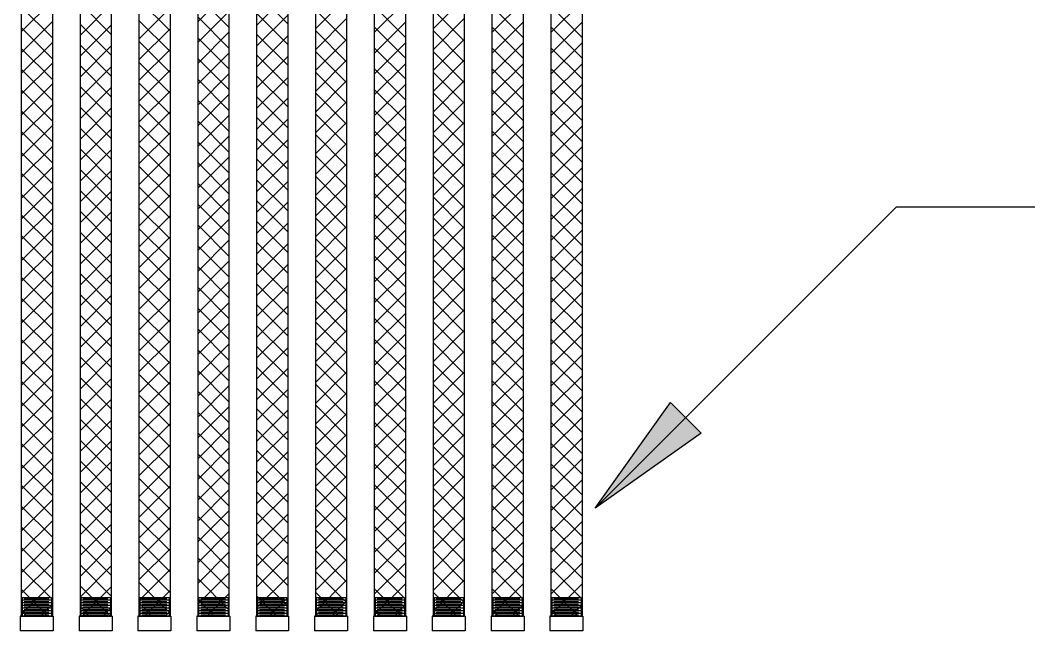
# Model space of a CAD drawing. Header units: inches. Extents: x 19 to 503, y 7 to 322.
# Drawn here: x 287.04 to 304.62, y 274.28 to 284.86 of the extents above; entities that cross this region are included whole.
import ezdxf

# ---------------------------------------------------------------- set-up
doc = ezdxf.new("R2010")
doc.units = ezdxf.units.IN
doc.header["$LTSCALE"] = 15
doc.header["$MEASUREMENT"] = 0
doc.layers.get('0').update_dxf_attribs({"lineweight": 25})
doc.layers.add('Brade', color=5, linetype='Continuous', lineweight=25, true_color=0x0000ff)
doc.layers.add('Hatch (ANSI)', color=7, linetype='Continuous', lineweight=18)
doc.layers.add('Sketch Geometry (ANSI)', color=7, linetype='Continuous', lineweight=25)

# ---------------------------------------------------------------- blocks, each defined once
blk = doc.blocks.new('UPPER HEAD ADN ELEMENT DETAIL')
at = {"layer": 'Hatch (ANSI)'}
for points in [[(0.40395, -0.41426), (0.3605, -0.47539), (0.41279, -0.4231)], [(0.41279, -0.4231), (0.3605, -0.47539), (0.42163, -0.43193)]]:
    blk.add_hatch(color=256, dxfattribs=at).paths.add_polyline_path(points)
at = {"layer": 'Brade', "lineweight": 25}
for p, q in [((0.02874, 0.00996), (0.02874, -0.5377)), ((0.04676, 0.00996), (0.04676, -0.5377)), ((0.06275, 0.00996), (0.06275, -0.5377)), ((0.08078, 0.00996), (0.08078, -0.5377)), ((0.09676, 0.00996), (0.09676, -0.5377)), ((0.11479, 0.00996), (0.11479, -0.5377)), ((0.13077, 0.00996), (0.13077, -0.5377)), ((0.1488, 0.00996), (0.1488, -0.5377)), ((0.16478, 0.00996), (0.16478, -0.5377)), ((0.18281, 0.00996), (0.18281, -0.5377)), ((0.1988, 0.00996), (0.1988, -0.5377)), ((0.21682, 0.00996), (0.21682, -0.5377)), ((0.23281, 0.00996), (0.23281, -0.5377)), ((0.25083, 0.00996), (0.25083, -0.5377)), ((0.26682, 0.00996), (0.26682, -0.5377)), ((0.28485, 0.00996), (0.28485, -0.5377)), ((0.30083, 0.00996), (0.30083, -0.5377)), ((0.31886, 0.00996), (0.31886, -0.5377)), ((0.33484, 0.00996), (0.33484, -0.5377)), ((0.35287, 0.00996), (0.35287, -0.5377)), ((0.02925, -0.52699), (0.02925, -0.5377)), ((0.02925, -0.52699), (0.04625, -0.52699)), ((0.02925, -0.52699), (0.02925, -0.5377)), ((0.02925, -0.52699), (0.04625, -0.52699)), ((0.04625, -0.52699), (0.04625, -0.5377)), ((0.04625, -0.52699), (0.04625, -0.5377)), ((0.06326, -0.52699), (0.06326, -0.5377)), ((0.06326, -0.52699), (0.08027, -0.52699)), ((0.06326, -0.52699), (0.06326, -0.5377)), ((0.06326, -0.52699), (0.08027, -0.52699)), ((0.08027, -0.52699), (0.08027, -0.5377)), ((0.08027, -0.52699), (0.08027, -0.5377)), ((0.09727, -0.52699), (0.09727, -0.5377)), ((0.09727, -0.52699), (0.11428, -0.52699)), ((0.09727, -0.52699), (0.09727, -0.5377)), ((0.09727, -0.52699), (0.11428, -0.52699)), ((0.11428, -0.52699), (0.11428, -0.5377)), ((0.11428, -0.52699), (0.11428, -0.5377)), ((0.13128, -0.52699), (0.14829, -0.52699)), ((0.13128, -0.52699), (0.13128, -0.5377)), ((0.13128, -0.52699), (0.14829, -0.52699)), ((0.13128, -0.52699), (0.13128, -0.5377)), ((0.14829, -0.52699), (0.14829, -0.5377)), ((0.14829, -0.52699), (0.14829, -0.5377)), ((0.16529, -0.52699), (0.1823, -0.52699)), ((0.16529, -0.52699), (0.16529, -0.5377)), ((0.16529, -0.52699), (0.1823, -0.52699)), ((0.16529, -0.52699), (0.16529, -0.5377)), ((0.1823, -0.52699), (0.1823, -0.5377)), ((0.1823, -0.52699), (0.1823, -0.5377)), ((0.19931, -0.52699), (0.21631, -0.52699)), ((0.19931, -0.52699), (0.19931, -0.5377)), ((0.19931, -0.52699), (0.21631, -0.52699)), ((0.19931, -0.52699), (0.19931, -0.5377)), ((0.21631, -0.52699), (0.21631, -0.5377)), ((0.21631, -0.52699), (0.21631, -0.5377)), ((0.23332, -0.52699), (0.25032, -0.52699)), ((0.23332, -0.52699), (0.23332, -0.5377)), ((0.23332, -0.52699), (0.25032, -0.52699)), ((0.23332, -0.52699), (0.23332, -0.5377)), ((0.25032, -0.52699), (0.25032, -0.5377)), ((0.25032, -0.52699), (0.25032, -0.5377)), ((0.26733, -0.52699), (0.28433, -0.52699)), ((0.26733, -0.52699), (0.26733, -0.5377)), ((0.26733, -0.52699), (0.28433, -0.52699)), ((0.26733, -0.52699), (0.26733, -0.5377)), ((0.28433, -0.52699), (0.28433, -0.5377)), ((0.28433, -0.52699), (0.28433, -0.5377)), ((0.30134, -0.52699), (0.31835, -0.52699)), ((0.30134, -0.52699), (0.30134, -0.5377)), ((0.30134, -0.52699), (0.31835, -0.52699)), ((0.30134, -0.52699), (0.30134, -0.5377)), ((0.31835, -0.52699), (0.31835, -0.5377)), ((0.31835, -0.52699), (0.31835, -0.5377)), ((0.33535, -0.52699), (0.35236, -0.52699)), ((0.33535, -0.52699), (0.33535, -0.5377)), ((0.33535, -0.52699), (0.35236, -0.52699)), ((0.33535, -0.52699), (0.33535, -0.5377)), ((0.35236, -0.52699), (0.35236, -0.5377)), ((0.35236, -0.52699), (0.35236, -0.5377)), ((0.04625, -0.52852), (0.02925, -0.52852)), ((0.04625, -0.52852), (0.02925, -0.52852)), ((0.04625, -0.53005), (0.02925, -0.53005)), ((0.04625, -0.53005), (0.02925, -0.53005)), ((0.04625, -0.53158), (0.02925, -0.53158)), ((0.04625, -0.53158), (0.02925, -0.53158)), ((0.04625, -0.53311), (0.02925, -0.53311)), ((0.04625, -0.53311), (0.02925, -0.53311)), ((0.03044, -0.52784), (0.0448, -0.52784)), ((0.03044, -0.52937), (0.0448, -0.52937)), ((0.03044, -0.5309), (0.0448, -0.5309)), ((0.03044, -0.53243), (0.0448, -0.53243)), ((0.08027, -0.52852), (0.06326, -0.52852)), ((0.08027, -0.52852), (0.06326, -0.52852)), ((0.08027, -0.53005), (0.06326, -0.53005)), ((0.08027, -0.53005), (0.06326, -0.53005)), ((0.08027, -0.53158), (0.06326, -0.53158)), ((0.08027, -0.53158), (0.06326, -0.53158)), ((0.08027, -0.53311), (0.06326, -0.53311)), ((0.08027, -0.53311), (0.06326, -0.53311)), ((0.06445, -0.52784), (0.07881, -0.52784)), ((0.06445, -0.52937), (0.07881, -0.52937)), ((0.06445, -0.5309), (0.07881, -0.5309)), ((0.06445, -0.53243), (0.07881, -0.53243)), ((0.11428, -0.52852), (0.09727, -0.52852)), ((0.11428, -0.52852), (0.09727, -0.52852)), ((0.11428, -0.53005), (0.09727, -0.53005)), ((0.11428, -0.53005), (0.09727, -0.53005)), ((0.11428, -0.53158), (0.09727, -0.53158)), ((0.11428, -0.53158), (0.09727, -0.53158)), ((0.11428, -0.53311), (0.09727, -0.53311)), ((0.11428, -0.53311), (0.09727, -0.53311)), ((0.09847, -0.52784), (0.11283, -0.52784)), ((0.09847, -0.52937), (0.11283, -0.52937)), ((0.09847, -0.5309), (0.11283, -0.5309)), ((0.09847, -0.53243), (0.11283, -0.53243)), ((0.14829, -0.52852), (0.13128, -0.52852)), ((0.14829, -0.52852), (0.13128, -0.52852)), ((0.14829, -0.53005), (0.13128, -0.53005)), ((0.14829, -0.53005), (0.13128, -0.53005)), ((0.14829, -0.53158), (0.13128, -0.53158)), ((0.14829, -0.53158), (0.13128, -0.53158)), ((0.14829, -0.53311), (0.13128, -0.53311)), ((0.14829, -0.53311), (0.13128, -0.53311)), ((0.13248, -0.52784), (0.14684, -0.52784)), ((0.13248, -0.52937), (0.14684, -0.52937)), ((0.13248, -0.5309), (0.14684, -0.5309)), ((0.13248, -0.53243), (0.14684, -0.53243)), ((0.1823, -0.52852), (0.16529, -0.52852)), ((0.1823, -0.52852), (0.16529, -0.52852)), ((0.1823, -0.53005), (0.16529, -0.53005)), ((0.1823, -0.53005), (0.16529, -0.53005)), ((0.1823, -0.53158), (0.16529, -0.53158)), ((0.1823, -0.53158), (0.16529, -0.53158)), ((0.1823, -0.53311), (0.16529, -0.53311)), ((0.1823, -0.53311), (0.16529, -0.53311)), ((0.16649, -0.52784), (0.18085, -0.52784)), ((0.16649, -0.52937), (0.18085, -0.52937)), ((0.16649, -0.5309), (0.18085, -0.5309)), ((0.16649, -0.53243), (0.18085, -0.53243)), ((0.21631, -0.52852), (0.19931, -0.52852)), ((0.21631, -0.52852), (0.19931, -0.52852)), ((0.21631, -0.53005), (0.19931, -0.53005)), ((0.21631, -0.53005), (0.19931, -0.53005)), ((0.21631, -0.53158), (0.19931, -0.53158)), ((0.21631, -0.53158), (0.19931, -0.53158)), ((0.21631, -0.53311), (0.19931, -0.53311)), ((0.21631, -0.53311), (0.19931, -0.53311)), ((0.2005, -0.52784), (0.21486, -0.52784)), ((0.2005, -0.52937), (0.21486, -0.52937)), ((0.2005, -0.5309), (0.21486, -0.5309)), ((0.2005, -0.53243), (0.21486, -0.53243)), ((0.25032, -0.52852), (0.23332, -0.52852)), ((0.25032, -0.52852), (0.23332, -0.52852)), ((0.25032, -0.53005), (0.23332, -0.53005)), ((0.25032, -0.53005), (0.23332, -0.53005)), ((0.25032, -0.53158), (0.23332, -0.53158)), ((0.25032, -0.53158), (0.23332, -0.53158)), ((0.25032, -0.53311), (0.23332, -0.53311)), ((0.25032, -0.53311), (0.23332, -0.53311)), ((0.23451, -0.52784), (0.24887, -0.52784)), ((0.23451, -0.52937), (0.24887, -0.52937)), ((0.23451, -0.5309), (0.24887, -0.5309)), ((0.23451, -0.53243), (0.24887, -0.53243)), ((0.28433, -0.52852), (0.26733, -0.52852)), ((0.28433, -0.52852), (0.26733, -0.52852)), ((0.28433, -0.53005), (0.26733, -0.53005)), ((0.28433, -0.53005), (0.26733, -0.53005)), ((0.28433, -0.53158), (0.26733, -0.53158)), ((0.28433, -0.53158), (0.26733, -0.53158)), ((0.28433, -0.53311), (0.26733, -0.53311)), ((0.28433, -0.53311), (0.26733, -0.53311)), ((0.26852, -0.52784), (0.28288, -0.52784)), ((0.26852, -0.52937), (0.28288, -0.52937)), ((0.26852, -0.5309), (0.28288, -0.5309)), ((0.26852, -0.53243), (0.28288, -0.53243)), ((0.31835, -0.52852), (0.30134, -0.52852)), ((0.31835, -0.52852), (0.30134, -0.52852)), ((0.31835, -0.53005), (0.30134, -0.53005)), ((0.31835, -0.53005), (0.30134, -0.53005)), ((0.31835, -0.53158), (0.30134, -0.53158)), ((0.31835, -0.53158), (0.30134, -0.53158)), ((0.31835, -0.53311), (0.30134, -0.53311)), ((0.31835, -0.53311), (0.30134, -0.53311)), ((0.30254, -0.52784), (0.31689, -0.52784)), ((0.30254, -0.52937), (0.31689, -0.52937)), ((0.30254, -0.5309), (0.31689, -0.5309)), ((0.30254, -0.53243), (0.31689, -0.53243)), ((0.35236, -0.52852), (0.33535, -0.52852)), ((0.35236, -0.52852), (0.33535, -0.52852)), ((0.35236, -0.53005), (0.33535, -0.53005)), ((0.35236, -0.53005), (0.33535, -0.53005)), ((0.35236, -0.53158), (0.33535, -0.53158)), ((0.35236, -0.53158), (0.33535, -0.53158)), ((0.35236, -0.53311), (0.33535, -0.53311)), ((0.35236, -0.53311), (0.33535, -0.53311)), ((0.33655, -0.52784), (0.35091, -0.52784)), ((0.33655, -0.52937), (0.35091, -0.52937)), ((0.33655, -0.5309), (0.35091, -0.5309)), ((0.33655, -0.53243), (0.35091, -0.53243)), ((0.04727, -0.5377), (0.02823, -0.5377)), ((0.02823, -0.5377), (0.02823, -0.54621)), ((0.02874, -0.5377), (0.04676, -0.5377)), ((0.04625, -0.53464), (0.02925, -0.53464)), ((0.04625, -0.53464), (0.02925, -0.53464)), ((0.04625, -0.53617), (0.02925, -0.53617)), ((0.04625, -0.53617), (0.02925, -0.53617)), ((0.04625, -0.5377), (0.02925, -0.5377)), ((0.03044, -0.53396), (0.0448, -0.53396)), ((0.03044, -0.53549), (0.0448, -0.53549)), ((0.03044, -0.53702), (0.0448, -0.53702)), ((0.04727, -0.5377), (0.04727, -0.54621)), ((0.08129, -0.5377), (0.06224, -0.5377)), ((0.06224, -0.5377), (0.06224, -0.54621)), ((0.06275, -0.5377), (0.08078, -0.5377)), ((0.08027, -0.53464), (0.06326, -0.53464)), ((0.08027, -0.53464), (0.06326, -0.53464)), ((0.08027, -0.53617), (0.06326, -0.53617)), ((0.08027, -0.53617), (0.06326, -0.53617)), ((0.08027, -0.5377), (0.06326, -0.5377)), ((0.06445, -0.53396), (0.07881, -0.53396)), ((0.06445, -0.53549), (0.07881, -0.53549)), ((0.06445, -0.53702), (0.07881, -0.53702)), ((0.08129, -0.5377), (0.08129, -0.54621)), ((0.1153, -0.5377), (0.09625, -0.5377)), ((0.09625, -0.5377), (0.09625, -0.54621)), ((0.09676, -0.5377), (0.11479, -0.5377)), ((0.11428, -0.53464), (0.09727, -0.53464)), ((0.11428, -0.53464), (0.09727, -0.53464)), ((0.11428, -0.53617), (0.09727, -0.53617)), ((0.11428, -0.53617), (0.09727, -0.53617)), ((0.11428, -0.5377), (0.09727, -0.5377)), ((0.09847, -0.53396), (0.11283, -0.53396)), ((0.09847, -0.53549), (0.11283, -0.53549)), ((0.09847, -0.53702), (0.11283, -0.53702)), ((0.1153, -0.5377), (0.1153, -0.54621)), ((0.13026, -0.5377), (0.13026, -0.54621)), ((0.14931, -0.5377), (0.13026, -0.5377)), ((0.13077, -0.5377), (0.1488, -0.5377)), ((0.14829, -0.53464), (0.13128, -0.53464)), ((0.14829, -0.53464), (0.13128, -0.53464)), ((0.14829, -0.53617), (0.13128, -0.53617)), ((0.14829, -0.53617), (0.13128, -0.53617)), ((0.14829, -0.5377), (0.13128, -0.5377)), ((0.13248, -0.53396), (0.14684, -0.53396)), ((0.13248, -0.53549), (0.14684, -0.53549)), ((0.13248, -0.53702), (0.14684, -0.53702)), ((0.14931, -0.5377), (0.14931, -0.54621)), ((0.16427, -0.5377), (0.16427, -0.54621)), ((0.18332, -0.5377), (0.16427, -0.5377)), ((0.16478, -0.5377), (0.18281, -0.5377)), ((0.1823, -0.53464), (0.16529, -0.53464)), ((0.1823, -0.53464), (0.16529, -0.53464)), ((0.1823, -0.53617), (0.16529, -0.53617)), ((0.1823, -0.53617), (0.16529, -0.53617)), ((0.1823, -0.5377), (0.16529, -0.5377)), ((0.16649, -0.53396), (0.18085, -0.53396)), ((0.16649, -0.53549), (0.18085, -0.53549)), ((0.16649, -0.53702), (0.18085, -0.53702)), ((0.18332, -0.5377), (0.18332, -0.54621)), ((0.19829, -0.5377), (0.19829, -0.54621)), ((0.21733, -0.5377), (0.19829, -0.5377)), ((0.1988, -0.5377), (0.21682, -0.5377)), ((0.21631, -0.53464), (0.19931, -0.53464)), ((0.21631, -0.53464), (0.19931, -0.53464)), ((0.21631, -0.53617), (0.19931, -0.53617)), ((0.21631, -0.53617), (0.19931, -0.53617)), ((0.21631, -0.5377), (0.19931, -0.5377)), ((0.2005, -0.53396), (0.21486, -0.53396)), ((0.2005, -0.53549), (0.21486, -0.53549)), ((0.2005, -0.53702), (0.21486, -0.53702)), ((0.21733, -0.5377), (0.21733, -0.54621)), ((0.2323, -0.5377), (0.2323, -0.54621)), ((0.25134, -0.5377), (0.2323, -0.5377)), ((0.23281, -0.5377), (0.25083, -0.5377)), ((0.25032, -0.53464), (0.23332, -0.53464)), ((0.25032, -0.53464), (0.23332, -0.53464)), ((0.25032, -0.53617), (0.23332, -0.53617)), ((0.25032, -0.53617), (0.23332, -0.53617)), ((0.25032, -0.5377), (0.23332, -0.5377)), ((0.23451, -0.53396), (0.24887, -0.53396)), ((0.23451, -0.53549), (0.24887, -0.53549)), ((0.23451, -0.53702), (0.24887, -0.53702)), ((0.25134, -0.5377), (0.25134, -0.54621)), ((0.26631, -0.5377), (0.26631, -0.54621)), ((0.28536, -0.5377), (0.26631, -0.5377)), ((0.26682, -0.5377), (0.28485, -0.5377)), ((0.28433, -0.53464), (0.26733, -0.53464)), ((0.28433, -0.53464), (0.26733, -0.53464)), ((0.28433, -0.53617), (0.26733, -0.53617)), ((0.28433, -0.53617), (0.26733, -0.53617)), ((0.28433, -0.5377), (0.26733, -0.5377)), ((0.26852, -0.53396), (0.28288, -0.53396)), ((0.26852, -0.53549), (0.28288, -0.53549)), ((0.26852, -0.53702), (0.28288, -0.53702)), ((0.28536, -0.5377), (0.28536, -0.54621)), ((0.30032, -0.5377), (0.30032, -0.54621)), ((0.31937, -0.5377), (0.30032, -0.5377)), ((0.30083, -0.5377), (0.31886, -0.5377)), ((0.31835, -0.53464), (0.30134, -0.53464)), ((0.31835, -0.53464), (0.30134, -0.53464)), ((0.31835, -0.53617), (0.30134, -0.53617)), ((0.31835, -0.53617), (0.30134, -0.53617)), ((0.31835, -0.5377), (0.30134, -0.5377)), ((0.30254, -0.53396), (0.31689, -0.53396)), ((0.30254, -0.53549), (0.31689, -0.53549)), ((0.30254, -0.53702), (0.31689, -0.53702)), ((0.31937, -0.5377), (0.31937, -0.54621)), ((0.33433, -0.5377), (0.33433, -0.54621)), ((0.35338, -0.5377), (0.33433, -0.5377)), ((0.33484, -0.5377), (0.35287, -0.5377)), ((0.35236, -0.53464), (0.33535, -0.53464)), ((0.35236, -0.53464), (0.33535, -0.53464)), ((0.35236, -0.53617), (0.33535, -0.53617)), ((0.35236, -0.53617), (0.33535, -0.53617)), ((0.35236, -0.5377), (0.33535, -0.5377)), ((0.33655, -0.53396), (0.35091, -0.53396)), ((0.33655, -0.53549), (0.35091, -0.53549)), ((0.33655, -0.53702), (0.35091, -0.53702)), ((0.35338, -0.5377), (0.35338, -0.54621)), ((0.04727, -0.54621), (0.02823, -0.54621)), ((0.08129, -0.54621), (0.06224, -0.54621)), ((0.1153, -0.54621), (0.09625, -0.54621)), ((0.14931, -0.54621), (0.13026, -0.54621)), ((0.18332, -0.54621), (0.16427, -0.54621)), ((0.21733, -0.54621), (0.19829, -0.54621)), ((0.25134, -0.54621), (0.2323, -0.54621)), ((0.28536, -0.54621), (0.26631, -0.54621)), ((0.31937, -0.54621), (0.30032, -0.54621)), ((0.35338, -0.54621), (0.33433, -0.54621))]:
    blk.add_line(p, q, dxfattribs=at)
at = {"layer": 'Brade', "color": 5, "linetype": 'Continuous', "lineweight": 25, "true_color": 0x0000ff}
for p, q in [((0.11479, -0.19943), (0.09676, -0.18141)), ((0.1488, -0.17621), (0.13077, -0.19423)), ((0.1488, -0.19737), (0.13077, -0.17934)), ((0.18281, -0.19531), (0.16478, -0.17728)), ((0.18281, -0.17827), (0.16478, -0.1963)), ((0.21682, -0.18033), (0.1988, -0.19836)), ((0.28485, -0.18033), (0.26682, -0.19836)), ((0.04676, -0.18204), (0.02874, -0.20007)), ((0.04676, -0.20356), (0.02874, -0.18553)), ((0.08078, -0.2015), (0.06275, -0.18347)), ((0.08078, -0.18411), (0.06275, -0.20213)), ((0.11479, -0.18617), (0.09676, -0.20419)), ((0.21682, -0.20527), (0.1988, -0.18724)), ((0.25083, -0.1824), (0.23281, -0.20042)), ((0.25083, -0.2032), (0.23281, -0.18518)), ((0.28485, -0.20527), (0.26682, -0.18724)), ((0.31886, -0.1824), (0.30083, -0.20042)), ((0.31886, -0.2032), (0.30083, -0.18518)), ((0.35287, -0.1824), (0.33484, -0.20042)), ((0.35287, -0.2032), (0.33484, -0.18518)), ((0.11479, -0.21146), (0.09676, -0.19343)), ((0.1488, -0.18823), (0.13077, -0.20626)), ((0.1488, -0.20939), (0.13077, -0.19137)), ((0.18281, -0.20733), (0.16478, -0.1893)), ((0.18281, -0.1903), (0.16478, -0.20832)), ((0.21682, -0.19236), (0.1988, -0.21038)), ((0.28485, -0.19236), (0.26682, -0.21038)), ((0.04676, -0.19407), (0.02874, -0.21209)), ((0.04676, -0.21558), (0.02874, -0.19756)), ((0.08078, -0.21352), (0.06275, -0.19549)), ((0.08078, -0.19613), (0.06275, -0.21416)), ((0.11479, -0.19819), (0.09676, -0.21622)), ((0.21682, -0.21729), (0.1988, -0.19927)), ((0.25083, -0.19442), (0.23281, -0.21245)), ((0.25083, -0.21523), (0.23281, -0.1972)), ((0.28485, -0.21729), (0.26682, -0.19927)), ((0.31886, -0.19442), (0.30083, -0.21245)), ((0.31886, -0.21523), (0.30083, -0.1972)), ((0.35287, -0.19442), (0.33484, -0.21245)), ((0.35287, -0.21523), (0.33484, -0.1972)), ((0.1488, -0.20026), (0.13077, -0.21828)), ((0.1488, -0.22142), (0.13077, -0.20339)), ((0.18281, -0.21936), (0.16478, -0.20133)), ((0.18281, -0.20232), (0.16478, -0.22035)), ((0.21682, -0.20438), (0.1988, -0.22241)), ((0.28485, -0.20438), (0.26682, -0.22241)), ((0.04676, -0.20609), (0.02874, -0.22412)), ((0.04676, -0.22761), (0.02874, -0.20958)), ((0.08078, -0.22555), (0.06275, -0.20752)), ((0.08078, -0.20816), (0.06275, -0.22618)), ((0.11479, -0.22348), (0.09676, -0.20546)), ((0.11479, -0.21022), (0.09676, -0.22824)), ((0.25083, -0.20645), (0.23281, -0.22447)), ((0.25083, -0.22725), (0.23281, -0.20923)), ((0.31886, -0.20645), (0.30083, -0.22447)), ((0.31886, -0.22725), (0.30083, -0.20923)), ((0.35287, -0.20645), (0.33484, -0.22447)), ((0.35287, -0.22725), (0.33484, -0.20923)), ((0.1488, -0.21228), (0.13077, -0.23031)), ((0.1488, -0.23344), (0.13077, -0.21542)), ((0.18281, -0.23138), (0.16478, -0.21335)), ((0.18281, -0.21434), (0.16478, -0.23237)), ((0.21682, -0.22932), (0.1988, -0.21129)), ((0.21682, -0.21641), (0.1988, -0.23443)), ((0.28485, -0.22932), (0.26682, -0.21129)), ((0.28485, -0.21641), (0.26682, -0.23443)), ((0.04676, -0.21812), (0.02874, -0.23614)), ((0.04676, -0.23963), (0.02874, -0.22161)), ((0.08078, -0.23757), (0.06275, -0.21954)), ((0.08078, -0.22018), (0.06275, -0.23821)), ((0.11479, -0.23551), (0.09676, -0.21748)), ((0.11479, -0.22224), (0.09676, -0.24027)), ((0.25083, -0.21847), (0.23281, -0.2365)), ((0.25083, -0.23928), (0.23281, -0.22125)), ((0.31886, -0.21847), (0.30083, -0.2365)), ((0.31886, -0.23928), (0.30083, -0.22125)), ((0.35287, -0.21847), (0.33484, -0.2365)), ((0.35287, -0.23928), (0.33484, -0.22125)), ((0.1488, -0.22431), (0.13077, -0.24233)), ((0.1488, -0.24547), (0.13077, -0.22744)), ((0.18281, -0.24341), (0.16478, -0.22538)), ((0.18281, -0.22637), (0.16478, -0.2444)), ((0.21682, -0.24134), (0.1988, -0.22332)), ((0.21682, -0.22843), (0.1988, -0.24646)), ((0.28485, -0.24134), (0.26682, -0.22332)), ((0.28485, -0.22843), (0.26682, -0.24646)), ((0.04676, -0.23014), (0.02874, -0.24817)), ((0.04676, -0.25166), (0.02874, -0.23363)), ((0.08078, -0.2496), (0.06275, -0.23157)), ((0.08078, -0.23221), (0.06275, -0.25023)), ((0.11479, -0.24753), (0.09676, -0.22951)), ((0.11479, -0.23427), (0.09676, -0.25229)), ((0.25083, -0.2305), (0.23281, -0.24852)), ((0.25083, -0.2513), (0.23281, -0.23328)), ((0.31886, -0.2305), (0.30083, -0.24852)), ((0.31886, -0.2513), (0.30083, -0.23328)), ((0.35287, -0.2305), (0.33484, -0.24852)), ((0.35287, -0.2513), (0.33484, -0.23328)), ((0.1488, -0.23633), (0.13077, -0.25436)), ((0.1488, -0.25749), (0.13077, -0.23947)), ((0.18281, -0.25543), (0.16478, -0.2374)), ((0.18281, -0.23839), (0.16478, -0.25642)), ((0.21682, -0.25337), (0.1988, -0.23534)), ((0.28485, -0.25337), (0.26682, -0.23534)), ((0.04676, -0.24217), (0.02874, -0.26019)), ((0.04676, -0.26368), (0.02874, -0.24566)), ((0.08078, -0.26162), (0.06275, -0.24359)), ((0.08078, -0.24423), (0.06275, -0.26226)), ((0.11479, -0.25956), (0.09676, -0.24153)), ((0.21682, -0.24046), (0.1988, -0.25848)), ((0.25083, -0.24252), (0.23281, -0.26055)), ((0.25083, -0.26333), (0.23281, -0.2453)), ((0.28485, -0.24046), (0.26682, -0.25848)), ((0.31886, -0.24252), (0.30083, -0.26055)), ((0.31886, -0.26333), (0.30083, -0.2453)), ((0.35287, -0.24252), (0.33484, -0.26055)), ((0.35287, -0.26333), (0.33484, -0.2453)), ((0.11479, -0.24629), (0.09676, -0.26432)), ((0.1488, -0.24836), (0.13077, -0.26638)), ((0.1488, -0.26952), (0.13077, -0.25149)), ((0.18281, -0.26746), (0.16478, -0.24943)), ((0.18281, -0.25042), (0.16478, -0.26845)), ((0.21682, -0.26539), (0.1988, -0.24737)), ((0.28485, -0.26539), (0.26682, -0.24737)), ((0.04676, -0.25419), (0.02874, -0.27222)), ((0.04676, -0.27571), (0.02874, -0.25768)), ((0.08078, -0.27365), (0.06275, -0.25562)), ((0.08078, -0.25626), (0.06275, -0.27428)), ((0.11479, -0.27158), (0.09676, -0.25356)), ((0.21682, -0.25248), (0.1988, -0.27051)), ((0.25083, -0.25455), (0.23281, -0.27257)), ((0.25083, -0.27535), (0.23281, -0.25733)), ((0.28485, -0.25248), (0.26682, -0.27051)), ((0.31886, -0.25455), (0.30083, -0.27257)), ((0.31886, -0.27535), (0.30083, -0.25733)), ((0.35287, -0.25455), (0.33484, -0.27257)), ((0.35287, -0.27535), (0.33484, -0.25733)), ((0.11479, -0.25832), (0.09676, -0.27634)), ((0.1488, -0.26038), (0.13077, -0.27841)), ((0.1488, -0.28154), (0.13077, -0.26352)), ((0.18281, -0.27948), (0.16478, -0.26145)), ((0.18281, -0.26244), (0.16478, -0.28047)), ((0.21682, -0.27742), (0.1988, -0.25939)), ((0.28485, -0.27742), (0.26682, -0.25939)), ((0.04676, -0.26622), (0.02874, -0.28424)), ((0.08078, -0.28567), (0.06275, -0.26764)), ((0.08078, -0.26828), (0.06275, -0.28631)), ((0.11479, -0.28361), (0.09676, -0.26558)), ((0.21682, -0.26451), (0.1988, -0.28253)), ((0.25083, -0.26657), (0.23281, -0.2846)), ((0.25083, -0.28738), (0.23281, -0.26935)), ((0.28485, -0.26451), (0.26682, -0.28253)), ((0.31886, -0.26657), (0.30083, -0.2846)), ((0.31886, -0.28738), (0.30083, -0.26935)), ((0.35287, -0.26657), (0.33484, -0.2846)), ((0.35287, -0.28738), (0.33484, -0.26935)), ((0.04676, -0.28773), (0.02874, -0.26971)), ((0.11479, -0.27034), (0.09676, -0.28837)), ((0.1488, -0.27241), (0.13077, -0.29043)), ((0.18281, -0.29151), (0.16478, -0.27348)), ((0.18281, -0.27447), (0.16478, -0.2925)), ((0.21682, -0.28944), (0.1988, -0.27142)), ((0.28485, -0.28944), (0.26682, -0.27142)), ((0.04676, -0.27824), (0.02874, -0.29627)), ((0.08078, -0.2977), (0.06275, -0.27967)), ((0.08078, -0.2803), (0.06275, -0.29833)), ((0.11479, -0.29563), (0.09676, -0.27761)), ((0.1488, -0.29357), (0.13077, -0.27554)), ((0.21682, -0.27653), (0.1988, -0.29456)), ((0.25083, -0.2786), (0.23281, -0.29662)), ((0.25083, -0.2994), (0.23281, -0.28138)), ((0.28485, -0.27653), (0.26682, -0.29456)), ((0.31886, -0.2786), (0.30083, -0.29662)), ((0.31886, -0.2994), (0.30083, -0.28138)), ((0.35287, -0.2786), (0.33484, -0.29662)), ((0.35287, -0.2994), (0.33484, -0.28138)), ((0.04676, -0.29976), (0.02874, -0.28173)), ((0.11479, -0.28237), (0.09676, -0.30039)), ((0.1488, -0.28443), (0.13077, -0.30246)), ((0.18281, -0.30353), (0.16478, -0.2855)), ((0.18281, -0.28649), (0.16478, -0.30452)), ((0.21682, -0.30147), (0.1988, -0.28344)), ((0.28485, -0.30147), (0.26682, -0.28344)), ((0.04676, -0.29027), (0.02874, -0.30829)), ((0.08078, -0.30972), (0.06275, -0.29169)), ((0.08078, -0.29233), (0.06275, -0.31036)), ((0.11479, -0.30766), (0.09676, -0.28963)), ((0.1488, -0.30559), (0.13077, -0.28757)), ((0.21682, -0.28856), (0.1988, -0.30658)), ((0.25083, -0.29062), (0.23281, -0.30865)), ((0.28485, -0.28856), (0.26682, -0.30658)), ((0.31886, -0.29062), (0.30083, -0.30865)), ((0.35287, -0.29062), (0.33484, -0.30865)), ((0.04676, -0.31178), (0.02874, -0.29376)), ((0.11479, -0.29439), (0.09676, -0.31242)), ((0.1488, -0.29646), (0.13077, -0.31448)), ((0.18281, -0.31556), (0.16478, -0.29753)), ((0.18281, -0.29852), (0.16478, -0.31655)), ((0.21682, -0.31349), (0.1988, -0.29547)), ((0.25083, -0.31143), (0.23281, -0.2934)), ((0.28485, -0.31349), (0.26682, -0.29547)), ((0.31886, -0.31143), (0.30083, -0.2934)), ((0.35287, -0.31143), (0.33484, -0.2934)), ((0.04676, -0.30229), (0.02874, -0.32032)), ((0.08078, -0.32174), (0.06275, -0.30372)), ((0.08078, -0.30435), (0.06275, -0.32238)), ((0.11479, -0.31968), (0.09676, -0.30166)), ((0.1488, -0.31762), (0.13077, -0.29959)), ((0.21682, -0.30058), (0.1988, -0.31861)), ((0.25083, -0.30265), (0.23281, -0.32067)), ((0.28485, -0.30058), (0.26682, -0.31861)), ((0.31886, -0.30265), (0.30083, -0.32067)), ((0.35287, -0.30265), (0.33484, -0.32067)), ((0.04676, -0.32381), (0.02874, -0.30578)), ((0.11479, -0.30642), (0.09676, -0.32444)), ((0.1488, -0.30848), (0.13077, -0.32651)), ((0.18281, -0.32758), (0.16478, -0.30955)), ((0.18281, -0.31054), (0.16478, -0.32857)), ((0.21682, -0.32552), (0.1988, -0.30749)), ((0.25083, -0.32345), (0.23281, -0.30543)), ((0.28485, -0.32552), (0.26682, -0.30749)), ((0.31886, -0.32345), (0.30083, -0.30543)), ((0.35287, -0.32345), (0.33484, -0.30543)), ((0.04676, -0.31432), (0.02874, -0.33234)), ((0.08078, -0.33377), (0.06275, -0.31574)), ((0.08078, -0.31638), (0.06275, -0.33441)), ((0.11479, -0.33171), (0.09676, -0.31368)), ((0.1488, -0.32964), (0.13077, -0.31162)), ((0.21682, -0.31261), (0.1988, -0.33063)), ((0.25083, -0.31467), (0.23281, -0.3327)), ((0.28485, -0.31261), (0.26682, -0.33063)), ((0.31886, -0.31467), (0.30083, -0.3327)), ((0.35287, -0.31467), (0.33484, -0.3327)), ((0.04676, -0.33583), (0.02874, -0.31781)), ((0.11479, -0.31844), (0.09676, -0.33647)), ((0.1488, -0.32051), (0.13077, -0.33853)), ((0.18281, -0.33961), (0.16478, -0.32158)), ((0.21682, -0.33754), (0.1988, -0.31952)), ((0.25083, -0.33548), (0.23281, -0.31745)), ((0.28485, -0.33754), (0.26682, -0.31952)), ((0.31886, -0.33548), (0.30083, -0.31745)), ((0.35287, -0.33548), (0.33484, -0.31745)), ((0.04676, -0.32634), (0.02874, -0.34437)), ((0.08078, -0.34579), (0.06275, -0.32777)), ((0.11479, -0.34373), (0.09676, -0.32571)), ((0.1488, -0.34167), (0.13077, -0.32364)), ((0.18281, -0.32257), (0.16478, -0.3406)), ((0.21682, -0.32463), (0.1988, -0.34266)), ((0.25083, -0.3267), (0.23281, -0.34472)), ((0.28485, -0.32463), (0.26682, -0.34266)), ((0.31886, -0.3267), (0.30083, -0.34472)), ((0.35287, -0.3267), (0.33484, -0.34472)), ((0.04676, -0.34786), (0.02874, -0.32983)), ((0.08078, -0.3284), (0.06275, -0.34643)), ((0.11479, -0.33047), (0.09676, -0.34849)), ((0.1488, -0.33253), (0.13077, -0.35056)), ((0.18281, -0.35163), (0.16478, -0.3336)), ((0.21682, -0.34957), (0.1988, -0.33154)), ((0.25083, -0.3475), (0.23281, -0.32948)), ((0.28485, -0.34957), (0.26682, -0.33154)), ((0.31886, -0.3475), (0.30083, -0.32948)), ((0.35287, -0.3475), (0.33484, -0.32948)), ((0.04676, -0.33837), (0.02874, -0.35639)), ((0.08078, -0.35782), (0.06275, -0.33979)), ((0.11479, -0.35576), (0.09676, -0.33773)), ((0.1488, -0.35369), (0.13077, -0.33567)), ((0.18281, -0.33459), (0.16478, -0.35262)), ((0.21682, -0.33666), (0.1988, -0.35468)), ((0.25083, -0.33872), (0.23281, -0.35675)), ((0.28485, -0.33666), (0.26682, -0.35468)), ((0.31886, -0.33872), (0.30083, -0.35675)), ((0.35287, -0.33872), (0.33484, -0.35675)), ((0.04676, -0.35988), (0.02874, -0.34186)), ((0.08078, -0.34043), (0.06275, -0.35846)), ((0.11479, -0.34249), (0.09676, -0.36052)), ((0.1488, -0.34456), (0.13077, -0.36258)), ((0.18281, -0.36366), (0.16478, -0.34563)), ((0.21682, -0.36159), (0.1988, -0.34357)), ((0.25083, -0.35953), (0.23281, -0.3415)), ((0.28485, -0.36159), (0.26682, -0.34357)), ((0.31886, -0.35953), (0.30083, -0.3415)), ((0.35287, -0.35953), (0.33484, -0.3415)), ((0.04676, -0.35039), (0.02874, -0.36842)), ((0.11479, -0.36778), (0.09676, -0.34976)), ((0.1488, -0.36572), (0.13077, -0.34769)), ((0.18281, -0.34662), (0.16478, -0.36465)), ((0.21682, -0.34868), (0.1988, -0.36671)), ((0.25083, -0.35075), (0.23281, -0.36877)), ((0.28485, -0.34868), (0.26682, -0.36671)), ((0.31886, -0.35075), (0.30083, -0.36877)), ((0.35287, -0.35075), (0.33484, -0.36877)), ((0.04676, -0.37191), (0.02874, -0.35388)), ((0.08078, -0.36984), (0.06275, -0.35182)), ((0.08078, -0.35245), (0.06275, -0.37048)), ((0.11479, -0.35452), (0.09676, -0.37254)), ((0.1488, -0.35658), (0.13077, -0.37461)), ((0.21682, -0.37362), (0.1988, -0.35559)), ((0.25083, -0.37155), (0.23281, -0.35353)), ((0.28485, -0.37362), (0.26682, -0.35559)), ((0.31886, -0.37155), (0.30083, -0.35353)), ((0.35287, -0.37155), (0.33484, -0.35353)), ((0.04676, -0.36242), (0.02874, -0.38044)), ((0.11479, -0.37981), (0.09676, -0.36178)), ((0.1488, -0.37774), (0.13077, -0.35972)), ((0.18281, -0.37568), (0.16478, -0.35765)), ((0.18281, -0.35864), (0.16478, -0.37667)), ((0.21682, -0.36071), (0.1988, -0.37873)), ((0.25083, -0.36277), (0.23281, -0.3808)), ((0.28485, -0.36071), (0.26682, -0.37873)), ((0.31886, -0.36277), (0.30083, -0.3808)), ((0.35287, -0.36277), (0.33484, -0.3808)), ((0.04676, -0.38393), (0.02874, -0.36591)), ((0.08078, -0.38187), (0.06275, -0.36384)), ((0.08078, -0.36448), (0.06275, -0.38251)), ((0.11479, -0.36654), (0.09676, -0.38457)), ((0.1488, -0.36861), (0.13077, -0.38663)), ((0.21682, -0.38564), (0.1988, -0.36762)), ((0.25083, -0.38358), (0.23281, -0.36555)), ((0.28485, -0.38564), (0.26682, -0.36762)), ((0.31886, -0.38358), (0.30083, -0.36555)), ((0.35287, -0.38358), (0.33484, -0.36555)), ((0.04676, -0.37444), (0.02874, -0.39247)), ((0.11479, -0.39183), (0.09676, -0.37381)), ((0.1488, -0.38977), (0.13077, -0.37174)), ((0.18281, -0.38771), (0.16478, -0.36968)), ((0.18281, -0.37067), (0.16478, -0.3887)), ((0.21682, -0.37273), (0.1988, -0.39076)), ((0.25083, -0.3748), (0.23281, -0.39282)), ((0.28485, -0.37273), (0.26682, -0.39076)), ((0.31886, -0.3748), (0.30083, -0.39282)), ((0.35287, -0.3748), (0.33484, -0.39282)), ((0.04676, -0.39596), (0.02874, -0.37793)), ((0.08078, -0.39389), (0.06275, -0.37587)), ((0.08078, -0.3765), (0.06275, -0.39453)), ((0.11479, -0.37857), (0.09676, -0.39659)), ((0.1488, -0.38063), (0.13077, -0.39866)), ((0.21682, -0.39767), (0.1988, -0.37964)), ((0.25083, -0.3956), (0.23281, -0.37758)), ((0.28485, -0.39767), (0.26682, -0.37964)), ((0.31886, -0.3956), (0.30083, -0.37758)), ((0.35287, -0.3956), (0.33484, -0.37758)), ((0.04676, -0.38647), (0.02874, -0.40449)), ((0.11479, -0.40386), (0.09676, -0.38583)), ((0.1488, -0.40179), (0.13077, -0.38377)), ((0.18281, -0.39973), (0.16478, -0.3817)), ((0.18281, -0.38269), (0.16478, -0.40072)), ((0.21682, -0.38476), (0.1988, -0.40278)), ((0.25083, -0.38682), (0.23281, -0.40485)), ((0.28485, -0.38476), (0.26682, -0.40278)), ((0.31886, -0.38682), (0.30083, -0.40485)), ((0.35287, -0.38682), (0.33484, -0.40485)), ((0.04676, -0.40798), (0.02874, -0.38996)), ((0.08078, -0.40592), (0.06275, -0.38789)), ((0.08078, -0.38853), (0.06275, -0.40656)), ((0.11479, -0.39059), (0.09676, -0.40862)), ((0.1488, -0.39266), (0.13077, -0.41068)), ((0.21682, -0.40969), (0.1988, -0.39167)), ((0.25083, -0.40763), (0.23281, -0.3896)), ((0.28485, -0.40969), (0.26682, -0.39167)), ((0.31886, -0.40763), (0.30083, -0.3896)), ((0.35287, -0.40763), (0.33484, -0.3896)), ((0.04676, -0.39849), (0.02874, -0.41652)), ((0.11479, -0.41588), (0.09676, -0.39786)), ((0.1488, -0.41382), (0.13077, -0.39579)), ((0.18281, -0.41175), (0.16478, -0.39373)), ((0.18281, -0.39472), (0.16478, -0.41274)), ((0.21682, -0.39678), (0.1988, -0.41481)), ((0.28485, -0.39678), (0.26682, -0.41481)), ((0.04676, -0.42001), (0.02874, -0.40198)), ((0.08078, -0.41794), (0.06275, -0.39992)), ((0.08078, -0.40055), (0.06275, -0.41858)), ((0.11479, -0.40262), (0.09676, -0.42064)), ((0.21682, -0.42172), (0.1988, -0.40369)), ((0.25083, -0.39885), (0.23281, -0.41687)), ((0.25083, -0.41965), (0.23281, -0.40163)), ((0.28485, -0.42172), (0.26682, -0.40369)), ((0.31886, -0.39885), (0.30083, -0.41687)), ((0.31886, -0.41965), (0.30083, -0.40163)), ((0.35287, -0.39885), (0.33484, -0.41687)), ((0.35287, -0.41965), (0.33484, -0.40163)), ((0.11479, -0.42791), (0.09676, -0.40988)), ((0.1488, -0.40468), (0.13077, -0.42271)), ((0.1488, -0.42584), (0.13077, -0.40782)), ((0.18281, -0.42378), (0.16478, -0.40575)), ((0.18281, -0.40674), (0.16478, -0.42477)), ((0.21682, -0.40881), (0.1988, -0.42683)), ((0.28485, -0.40881), (0.26682, -0.42683)), ((0.04676, -0.41052), (0.02874, -0.42854)), ((0.04676, -0.43203), (0.02874, -0.41401)), ((0.08078, -0.42997), (0.06275, -0.41194)), ((0.08078, -0.41258), (0.06275, -0.43061)), ((0.11479, -0.41464), (0.09676, -0.43267)), ((0.21682, -0.43374), (0.1988, -0.41572)), ((0.25083, -0.41087), (0.23281, -0.4289)), ((0.25083, -0.43168), (0.23281, -0.41365)), ((0.28485, -0.43374), (0.26682, -0.41572)), ((0.31886, -0.41087), (0.30083, -0.4289)), ((0.31886, -0.43168), (0.30083, -0.41365)), ((0.35287, -0.41087), (0.33484, -0.4289)), ((0.35287, -0.43168), (0.33484, -0.41365)), ((0.11479, -0.43993), (0.09676, -0.4219)), ((0.1488, -0.41671), (0.13077, -0.43473)), ((0.1488, -0.43787), (0.13077, -0.41984)), ((0.18281, -0.4358), (0.16478, -0.41778)), ((0.18281, -0.41877), (0.16478, -0.43679)), ((0.21682, -0.42083), (0.1988, -0.43886)), ((0.28485, -0.42083), (0.26682, -0.43886)), ((0.04676, -0.42254), (0.02874, -0.44057)), ((0.04676, -0.44406), (0.02874, -0.42603)), ((0.08078, -0.44199), (0.06275, -0.42397)), ((0.08078, -0.4246), (0.06275, -0.44263)), ((0.11479, -0.42667), (0.09676, -0.44469)), ((0.21682, -0.44577), (0.1988, -0.42774)), ((0.25083, -0.42289), (0.23281, -0.44092)), ((0.25083, -0.4437), (0.23281, -0.42568)), ((0.28485, -0.44577), (0.26682, -0.42774)), ((0.31886, -0.42289), (0.30083, -0.44092)), ((0.31886, -0.4437), (0.30083, -0.42568)), ((0.35287, -0.42289), (0.33484, -0.44092)), ((0.35287, -0.4437), (0.33484, -0.42568)), ((0.1488, -0.42873), (0.13077, -0.44676)), ((0.1488, -0.44989), (0.13077, -0.43187)), ((0.18281, -0.44783), (0.16478, -0.4298)), ((0.18281, -0.43079), (0.16478, -0.44882)), ((0.21682, -0.43286), (0.1988, -0.45088)), ((0.28485, -0.43286), (0.26682, -0.45088)), ((0.04676, -0.43457), (0.02874, -0.45259)), ((0.04676, -0.45608), (0.02874, -0.43806)), ((0.08078, -0.45402), (0.06275, -0.43599)), ((0.08078, -0.43663), (0.06275, -0.45466)), ((0.11479, -0.45196), (0.09676, -0.43393)), ((0.11479, -0.43869), (0.09676, -0.45672)), ((0.25083, -0.43492), (0.23281, -0.45295)), ((0.25083, -0.45573), (0.23281, -0.4377)), ((0.31886, -0.43492), (0.30083, -0.45295)), ((0.31886, -0.45573), (0.30083, -0.4377)), ((0.35287, -0.43492), (0.33484, -0.45295)), ((0.35287, -0.45573), (0.33484, -0.4377)), ((0.1488, -0.44076), (0.13077, -0.45878)), ((0.1488, -0.46192), (0.13077, -0.44389)), ((0.18281, -0.45985), (0.16478, -0.44183)), ((0.18281, -0.44282), (0.16478, -0.46084)), ((0.21682, -0.45779), (0.1988, -0.43977)), ((0.21682, -0.44488), (0.1988, -0.46291)), ((0.28485, -0.45779), (0.26682, -0.43977)), ((0.28485, -0.44488), (0.26682, -0.46291)), ((0.04676, -0.44659), (0.02874, -0.46462)), ((0.04676, -0.46811), (0.02874, -0.45008)), ((0.08078, -0.46604), (0.06275, -0.44802)), ((0.08078, -0.44865), (0.06275, -0.46668)), ((0.11479, -0.46398), (0.09676, -0.44595)), ((0.11479, -0.45072), (0.09676, -0.46874)), ((0.25083, -0.44694), (0.23281, -0.46497)), ((0.25083, -0.46775), (0.23281, -0.44973)), ((0.31886, -0.44694), (0.30083, -0.46497)), ((0.31886, -0.46775), (0.30083, -0.44973)), ((0.35287, -0.44694), (0.33484, -0.46497)), ((0.35287, -0.46775), (0.33484, -0.44973)), ((0.1488, -0.45278), (0.13077, -0.47081)), ((0.1488, -0.47394), (0.13077, -0.45592)), ((0.18281, -0.47188), (0.16478, -0.45385)), ((0.18281, -0.45484), (0.16478, -0.47287)), ((0.21682, -0.46982), (0.1988, -0.45179)), ((0.21682, -0.45691), (0.1988, -0.47493)), ((0.28485, -0.46982), (0.26682, -0.45179)), ((0.28485, -0.45691), (0.26682, -0.47493)), ((0.04676, -0.45862), (0.02874, -0.47664)), ((0.04676, -0.48013), (0.02874, -0.46211)), ((0.08078, -0.47807), (0.06275, -0.46004)), ((0.08078, -0.46068), (0.06275, -0.47871)), ((0.11479, -0.47601), (0.09676, -0.45798)), ((0.11479, -0.46274), (0.09676, -0.48077)), ((0.25083, -0.45897), (0.23281, -0.477)), ((0.25083, -0.47978), (0.23281, -0.46175)), ((0.31886, -0.45897), (0.30083, -0.477)), ((0.31886, -0.47978), (0.30083, -0.46175)), ((0.35287, -0.45897), (0.33484, -0.477)), ((0.35287, -0.47978), (0.33484, -0.46175)), ((0.1488, -0.46481), (0.13077, -0.48283)), ((0.1488, -0.48597), (0.13077, -0.46794)), ((0.18281, -0.4839), (0.16478, -0.46588)), ((0.18281, -0.46687), (0.16478, -0.48489)), ((0.21682, -0.48184), (0.1988, -0.46382)), ((0.21682, -0.46893), (0.1988, -0.48696)), ((0.28485, -0.48184), (0.26682, -0.46382)), ((0.28485, -0.46893), (0.26682, -0.48696)), ((0.04676, -0.47064), (0.02874, -0.48867)), ((0.04676, -0.49216), (0.02874, -0.47413)), ((0.08078, -0.49009), (0.06275, -0.47207)), ((0.08078, -0.4727), (0.06275, -0.49073)), ((0.11479, -0.48803), (0.09676, -0.47)), ((0.11479, -0.47477), (0.09676, -0.49279)), ((0.25083, -0.47099), (0.23281, -0.48902)), ((0.25083, -0.4918), (0.23281, -0.47378)), ((0.31886, -0.47099), (0.30083, -0.48902)), ((0.31886, -0.4918), (0.30083, -0.47378)), ((0.35287, -0.47099), (0.33484, -0.48902)), ((0.35287, -0.4918), (0.33484, -0.47378)), ((0.1488, -0.47683), (0.13077, -0.49486)), ((0.1488, -0.49799), (0.13077, -0.47997)), ((0.18281, -0.49593), (0.16478, -0.4779)), ((0.18281, -0.47889), (0.16478, -0.49692)), ((0.21682, -0.49387), (0.1988, -0.47584)), ((0.28485, -0.49387), (0.26682, -0.47584)), ((0.04676, -0.48267), (0.02874, -0.50069)), ((0.04676, -0.50418), (0.02874, -0.48616)), ((0.08078, -0.50212), (0.06275, -0.48409)), ((0.08078, -0.48473), (0.06275, -0.50275)), ((0.11479, -0.50006), (0.09676, -0.48203)), ((0.21682, -0.48096), (0.1988, -0.49898)), ((0.25083, -0.48302), (0.23281, -0.50105)), ((0.25083, -0.50383), (0.23281, -0.4858)), ((0.28485, -0.48096), (0.26682, -0.49898)), ((0.31886, -0.48302), (0.30083, -0.50105)), ((0.31886, -0.50383), (0.30083, -0.4858)), ((0.35287, -0.48302), (0.33484, -0.50105)), ((0.35287, -0.50383), (0.33484, -0.4858)), ((0.11479, -0.48679), (0.09676, -0.50482)), ((0.1488, -0.48886), (0.13077, -0.50688)), ((0.1488, -0.51002), (0.13077, -0.49199)), ((0.18281, -0.50795), (0.16478, -0.48993)), ((0.18281, -0.49092), (0.16478, -0.50894)), ((0.21682, -0.50589), (0.1988, -0.48786)), ((0.28485, -0.50589), (0.26682, -0.48786)), ((0.04676, -0.49469), (0.02874, -0.51272)), ((0.04676, -0.51621), (0.02874, -0.49818)), ((0.08078, -0.51414), (0.06275, -0.49612)), ((0.08078, -0.49675), (0.06275, -0.51478)), ((0.11479, -0.51208), (0.09676, -0.49405)), ((0.21682, -0.49298), (0.1988, -0.51101)), ((0.25083, -0.49504), (0.23281, -0.51307)), ((0.25083, -0.51585), (0.23281, -0.49783)), ((0.28485, -0.49298), (0.26682, -0.51101)), ((0.31886, -0.49504), (0.30083, -0.51307)), ((0.31886, -0.51585), (0.30083, -0.49783)), ((0.35287, -0.49504), (0.33484, -0.51307)), ((0.35287, -0.51585), (0.33484, -0.49783)), ((0.11479, -0.49882), (0.09676, -0.51684)), ((0.1488, -0.50088), (0.13077, -0.51891)), ((0.1488, -0.52204), (0.13077, -0.50402)), ((0.18281, -0.51998), (0.16478, -0.50195)), ((0.18281, -0.50294), (0.16478, -0.52097)), ((0.21682, -0.51792), (0.1988, -0.49989)), ((0.28485, -0.51792), (0.26682, -0.49989)), ((0.04676, -0.50672), (0.02874, -0.52474)), ((0.08078, -0.52617), (0.06275, -0.50814)), ((0.08078, -0.50878), (0.06275, -0.5268)), ((0.11479, -0.52411), (0.09676, -0.50608)), ((0.21682, -0.50501), (0.1988, -0.52303)), ((0.25083, -0.50707), (0.23281, -0.5251)), ((0.25083, -0.52788), (0.23281, -0.50985)), ((0.28485, -0.50501), (0.26682, -0.52303)), ((0.31886, -0.50707), (0.30083, -0.5251)), ((0.31886, -0.52788), (0.30083, -0.50985)), ((0.35287, -0.50707), (0.33484, -0.5251)), ((0.35287, -0.52788), (0.33484, -0.50985)), ((0.04676, -0.52823), (0.02874, -0.51021)), ((0.11479, -0.51084), (0.09676, -0.52887)), ((0.1488, -0.5129), (0.13077, -0.53093)), ((0.18281, -0.532), (0.16478, -0.51398)), ((0.18281, -0.51497), (0.16478, -0.53299)), ((0.21682, -0.52994), (0.1988, -0.51191)), ((0.28485, -0.52994), (0.26682, -0.51191)), ((0.04676, -0.51874), (0.02874, -0.53677)), ((0.08029, -0.5377), (0.06275, -0.52017)), ((0.08078, -0.5208), (0.06387, -0.5377)), ((0.11479, -0.53613), (0.09676, -0.5181)), ((0.1488, -0.53407), (0.13077, -0.51604)), ((0.21682, -0.51703), (0.1988, -0.53506)), ((0.25083, -0.51909), (0.23281, -0.53712)), ((0.28485, -0.51703), (0.26682, -0.53506)), ((0.31886, -0.51909), (0.30083, -0.53712)), ((0.35287, -0.51909), (0.33484, -0.53712)), ((0.04421, -0.5377), (0.02874, -0.52223)), ((0.11479, -0.52287), (0.09995, -0.5377)), ((0.1488, -0.52493), (0.13602, -0.5377)), ((0.17649, -0.5377), (0.16478, -0.526)), ((0.18281, -0.52699), (0.1721, -0.5377)), ((0.21256, -0.5377), (0.1988, -0.52394)), ((0.24863, -0.5377), (0.23281, -0.52188)), ((0.28058, -0.5377), (0.26682, -0.52394)), ((0.31666, -0.5377), (0.30083, -0.52188)), ((0.35067, -0.5377), (0.33484, -0.52188)), ((0.04676, -0.53077), (0.03982, -0.5377)), ((0.06826, -0.5377), (0.06275, -0.53219)), ((0.08078, -0.53283), (0.0759, -0.5377)), ((0.10434, -0.5377), (0.09676, -0.53013)), ((0.14041, -0.5377), (0.13077, -0.52807)), ((0.21682, -0.52906), (0.20817, -0.5377)), ((0.25083, -0.53112), (0.24425, -0.5377)), ((0.28485, -0.52906), (0.2762, -0.5377)), ((0.31886, -0.53112), (0.31227, -0.5377)), ((0.35287, -0.53112), (0.34628, -0.5377)), ((0.03219, -0.5377), (0.02874, -0.53426)), ((0.11479, -0.53489), (0.11197, -0.5377)), ((0.1488, -0.53695), (0.14805, -0.5377)), ((0.20054, -0.5377), (0.1988, -0.53596)), ((0.23661, -0.5377), (0.23281, -0.5339)), ((0.26856, -0.5377), (0.26682, -0.53596)), ((0.30463, -0.5377), (0.30083, -0.5339)), ((0.33864, -0.5377), (0.33484, -0.5339))]:
    blk.add_line(p, q, dxfattribs=at)
at = {"layer": 'Sketch Geometry (ANSI)'}
for p, q in [((0.3605, -0.47539), (0.53449, -0.3014)), ((0.61449, -0.3014), (0.53449, -0.3014)), ((0.3605, -0.47539), (0.40395, -0.41426)), ((0.40395, -0.41426), (0.42163, -0.43193)), ((0.42163, -0.43193), (0.3605, -0.47539))]:
    blk.add_line(p, q, dxfattribs=at)

msp = doc.modelspace()

# ---------------------------------------------------------------- block references
at = {"xscale": 30, "yscale": 30, "zscale": 30}
msp.add_blockref('UPPER HEAD ADN ELEMENT DETAIL', (286.190293, 290.664702), dxfattribs=at)

doc.saveas('drawing.dxf')
